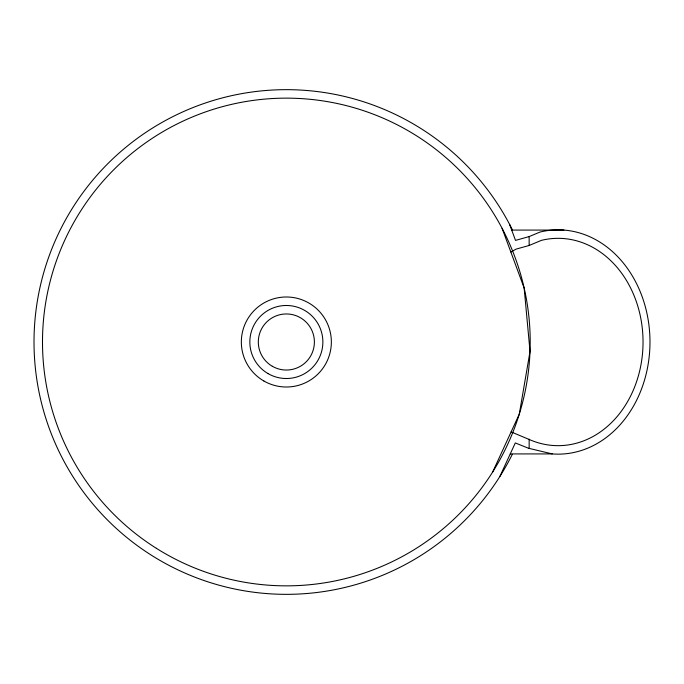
<?xml version="1.0" encoding="UTF-8"?>
<svg xmlns="http://www.w3.org/2000/svg" width="684" height="684" viewBox="0 0 684 684"><rect width="100%" height="100%" fill="white"/><g stroke="black" fill="none" stroke-linecap="round" stroke-linejoin="round"><path stroke-width="1.03" d="M492.668 471.994L519.284 414.171L530.023 351.422L524.158 288.032L502.09 228.328M499.842 476.517L515.3 442.941L528.544 448.259L552.27 453.919A112.15 91.87 -90 0 0 649.774 334.467A112.15 91.87 -90 0 0 540.035 232.047L529.151 236.578L515.514 240.392L509.597 224.369M510.845 252.02L516.146 249.104L529.151 245.471L541.403 240.358A103.669 84.919 -90 0 1 642.866 348.592A103.669 84.919 -90 0 1 530.964 440.222L511.128 431.886M511.7 230.081L563.958 230.081M510.247 453.919L552.27 453.919M529.151 236.578L529.151 245.471M529.151 439.137L529.151 448.362M512.342 454.27A252.336 252.336 0 0 1 128.13 538.573A252.336 252.336 0 0 1 128.378 145.23A252.336 252.336 0 0 1 512.478 230.012M156.354 548.311A243.855 243.855 0 0 0 530.023 351.422A243.855 243.855 0 0 0 172.676 126.258A243.855 243.855 0 0 0 156.354 548.311M263.844 380.979A45.007 45.007 0 0 0 331.355 342A45.007 45.007 0 0 0 263.844 303.021A45.007 45.007 0 0 0 263.844 380.979M272.335 366.282A28.035 28.035 0 0 0 314.392 342A28.035 28.035 0 0 0 272.335 317.718A28.035 28.035 0 0 0 272.335 366.282M268.094 373.626A36.526 36.526 0 0 0 322.874 342A36.526 36.526 0 0 0 268.094 310.374A36.526 36.526 0 0 0 268.094 373.626"/></g></svg>
